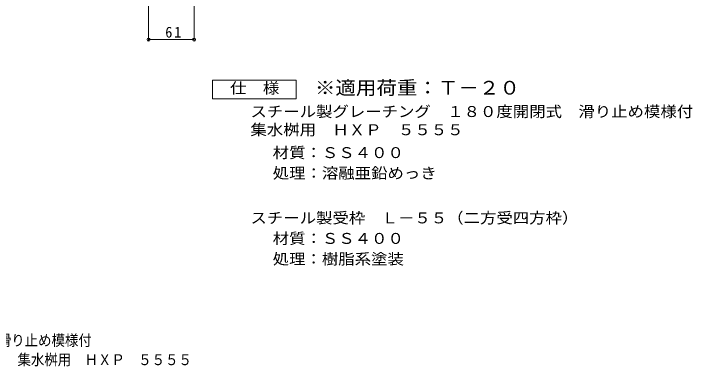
# Model space of a CAD drawing. Units: millimetres, scale not verified. Extents: x -855 to 880, y -688 to 677.
# Drawn here: x -45 to 865, y -688 to -215 of the extents above; entities that cross this region are included whole.
import ezdxf
from ezdxf.enums import TextEntityAlignment as Align

# ---------------------------------------------------------------- set-up
doc = ezdxf.new("R2010")
doc.units = ezdxf.units.MM
doc.header["$LTSCALE"] = 5
doc.header["$PDMODE"] = 32
doc.header["$PDSIZE"] = 4
doc.layers.add('B-4', color=7, linetype='Continuous', lineweight=9)
doc.layers.add('F-4_F-4ﾚｲﾔ', color=2, linetype='Continuous', lineweight=9)
doc.layers.add('F-5_F-5ﾚｲﾔ', color=2, linetype='Continuous')
doc.styles.add('ＭＳ ゴシック', font='')
doc.styles.get('ＭＳ ゴシック').set_extended_font_data('MS Gothic')

msp = doc.modelspace()

# ---------------------------------------------------------------- linework, layer by layer
at = {"layer": 'B-4'}
for p, q in [((135.949, -129.271), (135.949, -251.175)), ((196.949, -132.597), (196.949, -251.175)), ((135.949, -249.675), (196.949, -249.675))]:
    msp.add_line(p, q, dxfattribs=at)
for p in [(135.949, -249.675), (196.949, -249.675)]:
    msp.add_point(p, dxfattribs=at)
at = {"layer": 'F-4_F-4ﾚｲﾔ'}
msp.add_lwpolyline([(221.517, -328.794), (221.517, -303.793), (334.016, -303.793), (334.016, -328.794)], close=True, dxfattribs=at)

# ---------------------------------------------------------------- texts
at = {"layer": 'B-4', "color": 2, "insert": (158.324, -247.175), "char_height": 14.66, "attachment_point": 7, "style": 'ＭＳ ゴシック'}
msp.add_mtext('\\T1.27;\\W0.95;61', dxfattribs=at)
at = {"layer": 'F-4_F-4ﾚｲﾔ', "style": 'ＭＳ ゴシック', "width": 1.1}
for s, p in [('仕\u3000様', (245.266, -326.294)), ('スチール製グレーチング\u3000１８０度開閉式\u3000滑り止め模様付', (272.561, -357.754)), ('集水桝用\u3000ＨＸＰ\u3000５５５５', (272.561, -382.127)), ('材質：ＳＳ４００', (302.417, -412.779)), ('処理：溶融亜鉛めっき', (302.417, -440.279)), ('スチール製受枠\u3000Ｌ－５５（二方受四方枠）', (272.562, -500.28)), ('材質：ＳＳ４００', (302.417, -527.78)), ('処理：樹脂系塗装', (302.417, -555.28))]:
    msp.add_text(s, height=14.66, dxfattribs=at).set_placement(p, align=Align.BOTTOM_LEFT)
at = {"layer": 'F-5_F-5ﾚｲﾔ', "color": 3, "style": 'ＭＳ ゴシック', "width": 1.1}
msp.add_text('※適用荷重：Ｔ－２０', height=18.33, dxfattribs=at).set_placement((359.016, -328.794), align=Align.BOTTOM_LEFT)
at = {"layer": 'F-5_F-5ﾚｲﾔ', "style": 'ＭＳ ゴシック', "width": 0.9}
for s, p in [('スチール製グレーチング\u3000１８０度開閉式\u3000滑り止め模様付', (-426.188, -664.293)), ('集水桝用\u3000ＨＸＰ\u3000５５５５', (-39.905, -690.26))]:
    msp.add_text(s, height=14.66, dxfattribs=at).set_placement(p, align=Align.BOTTOM_LEFT)

doc.saveas('drawing.dxf')
